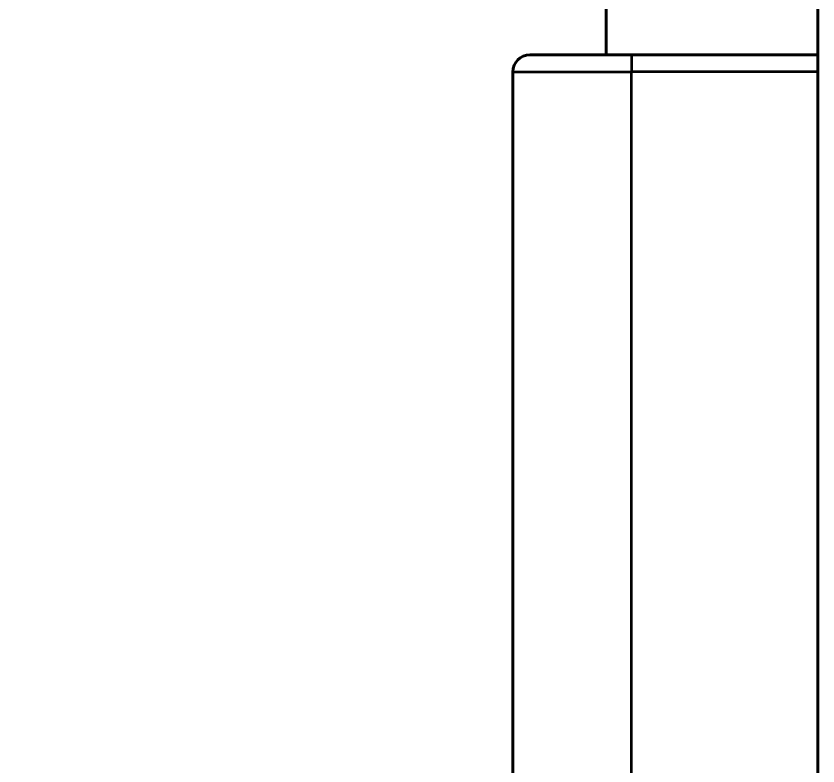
# Model space of a CAD drawing. Header units: millimetres. Extents: x 0 to 5945, y 0 to 4205.
# Drawn here: x 4580.07 to 4627.37, y 1825.21 to 1869.41 of the extents above; entities that cross this region are included whole.
import ezdxf

# ---------------------------------------------------------------- set-up
doc = ezdxf.new("R2010")
doc.units = ezdxf.units.MM
doc.header["$LTSCALE"] = 5
for name, color, linetype, lineweight in [('가시적인 것(ISO)', 3, 'Continuous', 40), ('가시적인 좁은 것(ISO)', 3, 'Continuous', 35), ('치수(ISO)', 2, 'Continuous', 25)]:
    doc.layers.add(name, color=color, linetype=linetype, lineweight=lineweight)
doc.styles.add('치수 텍스트_PSTEK_POSCO', font='isocp.shx')
doc.dimstyles.new('치수_PSTEK_POSCO', dxfattribs={"dimscale": 5, "dimtxt": 3.5, "dimasz": 2.5, "dimexe": 2, "dimexo": 2.5, "dimgap": 1, "dimtad": 1, "dimrnd": 1e-08, "dimdsep": 46, "dimtxsty": '치수 텍스트_PSTEK_POSCO', "dimcen": 0.09, "dimdle": 10, "dimclrd": 7, "dimclre": 7, "dimclrt": 2, "dimadec": 1, "dimazin": 2, "dimtfac": 1, "dimtmove": 0, "dimatfit": 3, "dimfxl": 0, "dimtolj": 1, "dimlwd": -1, "dimlwe": -1, "dimarcsym": 0})

# ---------------------------------------------------------------- blocks, each defined once
blk = doc.blocks.new('*D54')
at = {"layer": 'Defpoints', "color": 0, "transparency": 16777216}
for p in [(4466.824, 2317.126), (4627.374, 2317.126), (4627.374, 1747.126)]:
    blk.add_point(p, dxfattribs=at)
at = {"layer": '치수(ISO)', "color": 7, "transparency": 16777216}
for p, q in [((4614.874, 2317.126), (4456.824, 2317.126)), ((4466.824, 1759.626), (4466.824, 2304.626)), ((4614.874, 1747.126), (4456.824, 1747.126))]:
    blk.add_line(p, q, dxfattribs=at)
for points in [[(4464.74, 2304.626), (4468.907, 2304.626), (4466.824, 2317.126)], [(4464.74, 1759.626), (4468.907, 1759.626), (4466.824, 1747.126)]]:
    blk.add_solid(points, dxfattribs=at)
at = {"layer": '치수(ISO)', "color": 2, "transparency": 16777216, "insert": (4453.074, 2016.369), "char_height": 17.5, "attachment_point": 4, "rotation": 90, "style": '치수 텍스트_PSTEK_POSCO'}
blk.add_mtext('\\A1;570', dxfattribs=at)

msp = doc.modelspace()

# ---------------------------------------------------------------- linework, layer by layer
at = {"layer": '가시적인 것(ISO)'}
for p, q in [((4627.374, 1747.126), (4627.374, 2317.126)), ((4614.874, 1867.126), (4614.874, 2192.126)), ((4610.374, 1867.126), (4616.374, 1867.126)), ((4616.374, 1867.126), (4627.374, 1867.126)), ((4609.374, 1808.126), (4609.374, 1866.126))]:
    msp.add_line(p, q, dxfattribs=at)
msp.add_arc((4610.374, 1866.126), 1, 90, 180, dxfattribs=at)
at = {"layer": '가시적인 좁은 것(ISO)'}
for p in [(4616.374, 1867.126), (4609.374, 1866.126), (4627.374, 1866.126), (4616.374, 1808.126)]:
    msp.add_line(p, (4616.374, 1866.126), dxfattribs=at)

# ---------------------------------------------------------------- dimensions: what is measured, and where the dimension line sits
at = {"layer": '치수(ISO)', "color": 7}
dim = msp.add_linear_dim(base=(4466.824, 2317.126), p1=(4627.374, 1747.126), p2=(4627.374, 2317.126), angle=270, dimstyle='치수_PSTEK_POSCO', override={"dimdec": 2, "dimtp": 0, "dimtm": 0, "dimtdec": 2, "dimtofl": 0, "dimatfit": 1}, dxfattribs=at)
dim.commit()
dim.dimension.update_dxf_attribs({"geometry": '*D54', "text_midpoint": (4466.824, 2032.126), "dimtype": 160})

doc.saveas('drawing.dxf')
